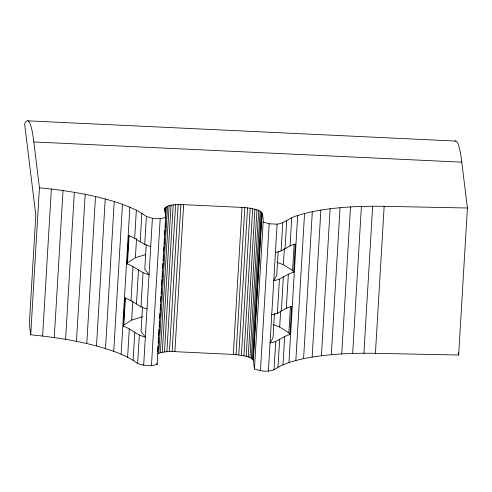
<?xml version="1.0" encoding="UTF-8"?>
<svg xmlns="http://www.w3.org/2000/svg" width="492" height="492" viewBox="0 0 492 492"><rect width="100%" height="100%" fill="white"/><g stroke="black" fill="none" stroke-linecap="round" stroke-linejoin="round"><path stroke-width="0.74" d="M30.695 334.794L39.428 187.784L33.807 141.942A618.647 28.161 -87.3 0 0 25.203 122.656L24.6 123.787L35.811 215.188L29.354 323.859L30.695 334.794C58.8 337.586 86.986 341.977 113.732 351.319C122.114 354.455 130.478 358.022 137.649 363.471C143.842 365.82 150.749 366.386 157.114 364.387L165.847 217.384L164.9 208.079C169.802 203.682 177.501 204.893 183.639 204.654L242.027 207.409C247.064 207.692 252.132 208.313 256.953 209.85C263.072 210.637 263.115 217.052 263.165 221.978L254.432 368.988C261.947 371.638 271.461 372.77 277.992 367.29C285.963 362.979 294.788 360.624 303.589 358.68C327.205 353.945 351.399 352.955 375.427 353.317L458.667 355.015L467.4 208.005L461.779 162.163A618.647 28.161 -87.3 0 0 455.002 141.075M42.619 336.042L51.352 189.039L39.428 187.784M54.28 337.555L63.019 190.552L51.352 189.039M65.596 339.32L74.329 192.317L63.019 190.552M76.463 341.319L85.196 194.315L74.329 192.317M86.789 343.539L95.522 196.529L85.196 194.315M96.5 345.956L105.233 198.952L95.522 196.529M105.503 348.557L114.236 201.548L105.233 198.952M113.732 351.319L122.471 204.309L114.236 201.548M121.124 354.209L129.857 207.206L122.471 204.309M142.52 307.119L141.069 331.534L145.349 337.038C137.127 335.452 131.272 328.773 123.332 326.233L125.005 298.004C132.951 300.544 138.799 307.223 147.028 308.81M146.222 244.788L144.771 269.198L149.051 274.708C140.829 273.122 134.974 266.436 127.034 263.903L128.707 235.674C136.653 238.214 142.508 244.893 150.73 246.48M123.332 326.233L123.812 325.003L125.442 297.543M127.034 263.903L127.514 262.673L129.144 235.213M127.606 357.217L129.279 328.994M130.958 300.766L132.981 266.664M134.66 238.435L136.339 210.213L129.857 207.206M123.812 325.003L131.69 320.058L132.822 300.987M127.514 262.673L135.392 257.722L136.53 238.651M133.129 360.316L134.808 332.088M136.481 303.865L138.51 269.757M140.183 241.529L141.862 213.307L136.339 210.213M137.649 363.471L139.328 335.243M141.001 307.02L143.031 272.912M144.703 244.69L146.382 216.462L141.862 213.307M143.676 365.261L152.409 218.257L146.382 216.462M151.456 365.63L160.189 218.626L165.847 217.384M164.722 211.142L164.9 208.079M165.084 212.759L165.404 207.403M157.692 351.479L158.012 346.122M158.19 343.059L158.51 337.697M158.645 335.403L159.014 329.277M159.15 326.977L159.47 321.62M159.648 318.558L159.968 313.195M160.152 310.132L160.466 304.776M160.65 301.713L160.97 296.35M161.148 293.287L161.468 287.931M161.604 285.631L161.966 279.511M162.108 277.211L162.422 271.855M162.606 268.792L162.926 263.429M163.104 260.366L163.424 255.01M163.608 251.947L163.922 246.584M164.064 244.29L164.426 238.165M164.562 235.865L164.925 229.739M165.06 227.445L165.38 222.083M165.564 219.02L166.29 206.769M157.557 353.779L158.811 353.207L167.544 206.203M158.811 353.207L160.404 352.709L169.137 205.699M160.404 352.709L162.305 352.29L171.038 205.281M162.305 352.29L164.476 351.964L173.209 204.955M164.476 351.964L166.874 351.737L175.607 204.727M166.874 351.737L169.445 351.608L178.178 204.598M169.445 351.608L172.138 351.577L180.871 204.574M172.138 351.577L174.9 351.657L183.639 204.654M174.9 351.657L233.294 354.418L242.027 207.409M254.432 368.988L253.38 360.396L252.414 358.932L249.954 357.512L246.191 356.257L236.068 354.603L244.807 207.593M238.804 354.88L247.537 207.876M241.437 355.255L250.17 208.251M243.915 355.716L252.648 208.713M246.191 356.257L254.924 209.248M248.22 356.86L256.953 209.85M249.954 357.512L258.687 210.508M251.363 358.213L260.096 211.203M252.414 358.932L261.147 211.923M253.091 359.664L261.824 212.655M253.38 360.396L262.113 213.387M260.459 370.784L269.192 223.774L263.165 221.978M268.38 371.152L277.113 224.149C284.727 223.331 290.2 217.175 297.678 215.564C305.243 213.097 313.035 211.419 320.876 210.084C341.786 206.781 363.016 205.957 384.166 206.314L467.4 208.005M274.481 313.355L273.029 337.764L270.059 342.93C277.47 342.217 282.746 336.202 289.979 334.591L291.651 306.362C284.419 307.974 279.142 313.988 271.732 314.708M278.14 251.787L276.732 275.434L273.761 280.6C281.172 279.88 286.449 273.866 293.681 272.26L295.354 244.032C288.121 245.643 282.851 251.658 275.44 252.371M274.032 369.916L275.711 341.688M277.383 313.465L279.413 279.358M281.092 251.135L282.765 222.907M289.979 334.591L288.878 332.807L279.684 327.051L280.637 311.03M293.681 272.26L292.58 270.471L283.386 264.721L284.339 248.7M277.992 367.29L279.671 339.068M281.35 310.839L283.374 276.738M285.053 248.509L286.725 220.287M282.98 364.836L284.653 336.614M286.332 308.386L288.355 274.284M290.034 246.055L291.713 217.833M288.878 332.807L290.421 306.867M292.58 270.471L294.124 244.536M288.945 362.573L297.678 215.564M295.833 360.513L304.566 213.503M303.589 358.68L312.322 211.677M312.143 357.094L320.876 210.084M321.411 355.765L330.144 208.756M331.313 354.707L340.046 207.698M341.762 353.926L350.495 206.917M352.666 353.434L361.399 206.425M363.92 353.231L372.653 206.222M375.427 353.317L384.166 206.314M135.392 257.722L145.515 254.647M131.69 320.058L142.539 316.762M27.909 120.847L455.875 141.069M33.807 141.942L461.779 162.163M152.409 218.257L160.189 218.626M269.192 223.774L277.113 224.149M233.294 354.418L236.068 354.603M277.027 262.359L283.386 264.721M273.324 324.689L279.684 327.051M458.384 352.733L458.667 355.015M156.936 362.961L157.114 364.387"/></g></svg>
